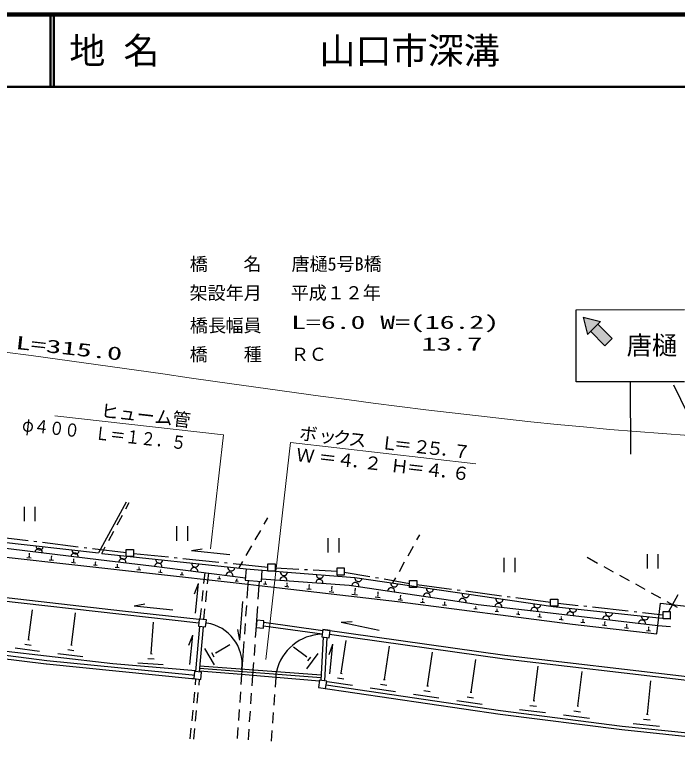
# Model space of a CAD drawing. Units: millimetres, scale not verified. Extents: x 40000 to 680000, y 20000 to 380000.
# Drawn here: x 362798 to 454628, y 278945 to 380000 of the extents above; entities that cross this region are included whole.
import ezdxf
from ezdxf.enums import TextEntityAlignment as Align

# ---------------------------------------------------------------- set-up
doc = ezdxf.new("R2010")
doc.units = ezdxf.units.MM
doc.header["$LTSCALE"] = 1000
for name, color, linetype, lineweight in [('M-BGD', 7, 'Continuous', 25), ('M-BMK-ROW', 30, 'Continuous', 25), ('M-STR-HTXT', 7, 'Continuous', 13), ('M-STR-STR1', 1, 'Continuous', 25), ('M-STR-STRC', 7, 'Continuous', 25), ('M-TTL', 2, 'Continuous', 140), ('M-TTL-LINE', 7, 'Continuous', 50)]:
    doc.layers.add(name, color=color, linetype=linetype, lineweight=lineweight)
doc.layers.add('M-TTL-TXT', color=7, linetype='Continuous')
doc.styles.add('ＭＳ ゴシック', font='')
doc.styles.get('ＭＳ ゴシック').set_extended_font_data('MS Gothic')

msp = doc.modelspace()

# ---------------------------------------------------------------- hatches: boundary and pattern name
at = {"layer": 'M-STR-STRC'}
msp.add_hatch(color=256, dxfattribs=at).paths.add_polyline_path([(441550, 338065), (443835, 337496), (443632, 337038), (445649, 335025), (444574, 334097), (442547, 336056), (442162, 335630)])

# ---------------------------------------------------------------- linework, layer by layer
at = {"layer": 'M-BGD'}
for p, q in [((378235, 312414), (374417, 305349)), ((378206, 311470), (378686, 312364)), ((364116, 311748), (364118, 309745)), ((365618, 311750), (365620, 309747)), ((377023, 309267), (377733, 310589)), ((397846, 310230), (397344, 309356)), ((375841, 307065), (376550, 308386)), ((385249, 309046), (385251, 307043)), ((386751, 309047), (386753, 307044)), ((396846, 308488), (396100, 307187)), ((406211, 307415), (406213, 305412)), ((407713, 307416), (407715, 305413)), ((418544, 307155), (418948, 307878)), ((360375, 306967), (374417, 305349)), ((395603, 306320), (394856, 305018)), ((417323, 304973), (418056, 306282)), ((360256, 306186), (374428, 304438)), ((364843, 305069), (364863, 305320)), ((374888, 305290), (375368, 306184)), ((374888, 305290), (394869, 303137)), ((387285, 305713), (388767, 305945)), ((387285, 305713), (392613, 305158)), ((450417, 305187), (450419, 303184)), ((451919, 305188), (451921, 303185)), ((360798, 304855), (393088, 301273)), ((364493, 304738), (365104, 304679)), ((364743, 304899), (364894, 304879)), ((364823, 305069), (364863, 305069)), ((367588, 304401), (368169, 304332)), ((367828, 304552), (367978, 304532)), ((367898, 304722), (367938, 304712)), ((367918, 304722), (367948, 304932)), ((370893, 304204), (371033, 304194)), ((370963, 304365), (371003, 304365)), ((370983, 304365), (371003, 304555)), ((374018, 304017), (374038, 304187)), ((374428, 304438), (381789, 303564)), ((430598, 304686), (430601, 302683)), ((432101, 304687), (432103, 302684)), ((442125, 304747), (443555, 303956)), ((370663, 304064), (371224, 303994)), ((373708, 303716), (374258, 303657)), ((373938, 303867), (374068, 303847)), ((374008, 304017), (374038, 304017)), ((376742, 303389), (377273, 303329)), ((376962, 303519), (377093, 303510)), ((377032, 303670), (377062, 303670)), ((377042, 303670), (377062, 303810)), ((379967, 303182), (380097, 303172)), ((380037, 303332), (380067, 303322)), ((380047, 303332), (380057, 303442)), ((381789, 303564), (394770, 301925)), ((394359, 304151), (393857, 303276)), ((416103, 302791), (416835, 304100)), ((444430, 303472), (445742, 302746)), ((379757, 303052), (380268, 302992)), ((382752, 302714), (383242, 302665)), ((382962, 302845), (383082, 302835)), ((383022, 302985), (383052, 302985)), ((383032, 302985), (383042, 303075)), ((385736, 302387), (386207, 302337)), ((385926, 302507), (386047, 302497)), ((385986, 302647), (386016, 302647)), ((386006, 302647), (386006, 302707)), ((389036, 301141), (389191, 302621)), ((389537, 301081), (389692, 302561)), ((394869, 303137), (394750, 301575)), ((394869, 303137), (397092, 302969)), ((396983, 301397), (397112, 302959)), ((397112, 302959), (409952, 301951)), ((446617, 302262), (447930, 301536)), ((390914, 301811), (391365, 301762)), ((391094, 301921), (391215, 301912)), ((391154, 302052), (391184, 302052)), ((391174, 302052), (391174, 302072)), ((393088, 301273), (395111, 301034)), ((393338, 301493), (393789, 301444)), ((393518, 301613), (393628, 301604)), ((393578, 301744), (393608, 301734)), ((393588, 301744), (393598, 301764)), ((394740, 301575), (396983, 301397)), ((395141, 301545), (395111, 301034)), ((396694, 300856), (396733, 301416)), ((397023, 301757), (409171, 300888)), ((397474, 301207), (397584, 301197)), ((397534, 301347), (397564, 301337)), ((397544, 301337), (397554, 301417)), ((400549, 301030), (400569, 301200)), ((409952, 301951), (421600, 300220)), ((415210, 301195), (415615, 301918)), ((387742, 299695), (388281, 301097)), ((387845, 297011), (388281, 301097)), ((388776, 298655), (388932, 300146)), ((395111, 301034), (394976, 299075)), ((395111, 301034), (396694, 300856)), ((396560, 298936), (396694, 300856)), ((396694, 300856), (415843, 298622)), ((397274, 301087), (397745, 301027)), ((400239, 300739), (400780, 300670)), ((400459, 300880), (400599, 300860)), ((400529, 301030), (400569, 301030)), ((403273, 300382), (403884, 300312)), ((403524, 300532), (403674, 300522)), ((403604, 300712), (403634, 300712)), ((403624, 300712), (403653, 300983)), ((406649, 300195), (406819, 300175)), ((406738, 300385), (406779, 300385)), ((406759, 300385), (406808, 300756)), ((409171, 300888), (423514, 298740)), ((409963, 300038), (410013, 300459)), ((421600, 300220), (437395, 297913)), ((448805, 301052), (450118, 300326)), ((357309, 299163), (377670, 296851)), ((357378, 299664), (377730, 297351)), ((389276, 298595), (389433, 300087)), ((406378, 300014), (407049, 299935)), ((409543, 299647), (410284, 299558)), ((409844, 299828), (410034, 299808)), ((409943, 300038), (409994, 300038)), ((412758, 299270), (413439, 299190)), ((413039, 299440), (413209, 299420)), ((413128, 299641), (413169, 299631)), ((413148, 299631), (413188, 299981)), ((416263, 299233), (416293, 299233)), ((416273, 299233), (416313, 299504)), ((450993, 299842), (452305, 299115)), ((379371, 298044), (380853, 298286)), ((394017, 293262), (394433, 298610)), ((415843, 298622), (440102, 295492)), ((415923, 298892), (416544, 298823)), ((416173, 299053), (416334, 299033)), ((419028, 298535), (419609, 298466)), ((419268, 298675), (419408, 298666)), ((419338, 298846), (419378, 298836)), ((419358, 298846), (419378, 299046)), ((422083, 298168), (422614, 298108)), ((422303, 298308), (422433, 298288)), ((422373, 298458), (422403, 298458)), ((422383, 298458), (422403, 298589)), ((423514, 298740), (427030, 298193)), ((427030, 298193), (437026, 297031)), ((451790, 294132), (452286, 298399)), ((452286, 298399), (458896, 297624)), ((453180, 298631), (454610, 297840)), ((364745, 293322), (365272, 297489)), ((377730, 297351), (388366, 296170)), ((379371, 298044), (384710, 297489)), ((388517, 296181), (388671, 297660)), ((389017, 296121), (389172, 297601)), ((394908, 298077), (394805, 296581)), ((396358, 296018), (396491, 297938)), ((426430, 297651), (426890, 297592)), ((426620, 297762), (426740, 297752)), ((426680, 297892), (426710, 297892)), ((426700, 297892), (426700, 297932)), ((429374, 297274), (429835, 297214)), ((429564, 297394), (429685, 297374)), ((429624, 297524), (429654, 297524)), ((429644, 297524), (429644, 297584)), ((432589, 297157), (432619, 297157)), ((432599, 297157), (432609, 297237)), ((437395, 297913), (452048, 296376)), ((370684, 292587), (371251, 297034)), ((377670, 296851), (388317, 295670)), ((388366, 296190), (388267, 295199)), ((389368, 296091), (388366, 296190)), ((432319, 296906), (432800, 296837)), ((432519, 297027), (432639, 297007)), ((435294, 296529), (435784, 296459)), ((435494, 296649), (435614, 296639)), ((435554, 296789), (435594, 296789)), ((435574, 296789), (435584, 296890)), ((437026, 297031), (451929, 295284)), ((438268, 296151), (438779, 296082)), ((438478, 296282), (438609, 296262)), ((438548, 296422), (438578, 296422)), ((438558, 296422), (438578, 296542)), ((441563, 296054), (441583, 296195)), ((452048, 296376), (453715, 296228)), ((381732, 291397), (382038, 295753)), ((388437, 295179), (387883, 288909)), ((388267, 295199), (389259, 295090)), ((388938, 295129), (388384, 288860)), ((389259, 295090), (389368, 296091)), ((389448, 295641), (389318, 295661)), ((394736, 295583), (394633, 294087)), ((396259, 294636), (396358, 296018)), ((396348, 296018), (396279, 295017)), ((397349, 295949), (396348, 296018)), ((397280, 294948), (397349, 295949)), ((405433, 294075), (397300, 295218)), ((405503, 294566), (397330, 295719)), ((408045, 295740), (409547, 295831)), ((408045, 295740), (413304, 294654)), ((440102, 295492), (451790, 294132)), ((441263, 295774), (441784, 295704)), ((441473, 295904), (441613, 295884)), ((441543, 296054), (441583, 296044)), ((444268, 295386), (444808, 295317)), ((444488, 295527), (444628, 295507)), ((444568, 295677), (444598, 295677)), ((444578, 295677), (444598, 295837)), ((447523, 295149), (447663, 295129)), ((447592, 295309), (447633, 295299)), ((447613, 295299), (447632, 295480)), ((450657, 294922), (450687, 295132)), ((451929, 295284), (453650, 295146)), ((394017, 293262), (393746, 294744)), ((396189, 293638), (396259, 294636)), ((396279, 295017), (397280, 294948)), ((405522, 294726), (405383, 293734)), ((405522, 294726), (430722, 291176)), ((406514, 294587), (405522, 294726)), ((406375, 293595), (406514, 294587)), ((406444, 294086), (430653, 290686)), ((447292, 295009), (447843, 294939)), ((450327, 294621), (450898, 294552)), ((450567, 294762), (450708, 294752)), ((450637, 294932), (450677, 294922)), ((364635, 293332), (364845, 293312)), ((386958, 292554), (387497, 293956)), ((387061, 289870), (387497, 293956)), ((394565, 293089), (394430, 291129)), ((405564, 293704), (405249, 287675)), ((405383, 293734), (406375, 293595)), ((406064, 293635), (405750, 287606)), ((408062, 288680), (408729, 293197)), ((348833, 292214), (367192, 289960)), ((348903, 292715), (367252, 290461)), ((354291, 292561), (376405, 290029)), ((362864, 292179), (366269, 291742)), ((364235, 292691), (365086, 292582)), ((370574, 292597), (370795, 292567)), ((389122, 292125), (390436, 289853)), ((390694, 291516), (392626, 292640)), ((396014, 291144), (396119, 292640)), ((403223, 290968), (401429, 292308)), ((406367, 291282), (406907, 292684)), ((406470, 288598), (406907, 292684)), ((414032, 287804), (414718, 292442)), ((368773, 291424), (372238, 290977)), ((370164, 291946), (371026, 291837)), ((381621, 291407), (381842, 291387)), ((390073, 291535), (390395, 290965)), ((390644, 291586), (390735, 291446)), ((394430, 291129), (394302, 289267)), ((403275, 289276), (404855, 291390)), ((420021, 286929), (420718, 291587)), ((430712, 291176), (455972, 288238)), ((367252, 290461), (387413, 288438)), ((376405, 290029), (387893, 289060)), ((379890, 290123), (383386, 289876)), ((381252, 290725), (382123, 290666)), ((395874, 289148), (395944, 290146)), ((403173, 290898), (403273, 291028)), ((403444, 290387), (403844, 290919)), ((426031, 286054), (426697, 290561)), ((430653, 290686), (455912, 287737)), ((367202, 289960), (387363, 287938)), ((388394, 289020), (388398, 289020)), ((388398, 289020), (394253, 288529)), ((388423, 289381), (405269, 288106)), ((388453, 289701), (405289, 288447)), ((394302, 289267), (394282, 288936)), ((395845, 288817), (395874, 289148)), ((434745, 284881), (435351, 289659)), ((387413, 288438), (387663, 288409)), ((387713, 288929), (387624, 287928)), ((388714, 288830), (387713, 288929)), ((388615, 287829), (388714, 288830)), ((394282, 288936), (394253, 288529)), ((394253, 288529), (394253, 288525)), ((395711, 286923), (395815, 288397)), ((395815, 288397), (395845, 288817)), ((399024, 288129), (399056, 288576)), ((399024, 288129), (405037, 287625)), ((399056, 288576), (399079, 288909)), ((399079, 288909), (399079, 288911)), ((407532, 288048), (408394, 287919)), ((407962, 288700), (408172, 288660)), ((440834, 284116), (441440, 288914)), ((387363, 287938), (387624, 287928)), ((387624, 287928), (388615, 287829)), ((387884, 287908), (387803, 287054)), ((388385, 287858), (388303, 287004)), ((405049, 287705), (404900, 286714)), ((405037, 287625), (405039, 287625)), ((406041, 287556), (405049, 287705)), ((405891, 286564), (406041, 287556)), ((405961, 287065), (430119, 283495)), ((406121, 287546), (409596, 287029)), ((413492, 287173), (414373, 287044)), ((413922, 287824), (414142, 287795)), ((450469, 282985), (450945, 287602)), ((387709, 286058), (387567, 284565)), ((388208, 286008), (388066, 284515)), ((404900, 286714), (430050, 283004)), ((404900, 286714), (405891, 286564)), ((412080, 286671), (415576, 286154)), ((419481, 286288), (420363, 286159)), ((419911, 286949), (420131, 286919)), ((425921, 286064), (426141, 286034)), ((395536, 284429), (395641, 285925)), ((418060, 285786), (421575, 285269)), ((425491, 285413), (426372, 285283)), ((424059, 284901), (427595, 284373)), ((434204, 284220), (435106, 284101)), ((434634, 284891), (434855, 284861)), ((440724, 284136), (440944, 284107)), ((387473, 283569), (387332, 282076)), ((387970, 283520), (387828, 282026)), ((395361, 281935), (395466, 283431)), ((430060, 283004), (446926, 280858)), ((430119, 283495), (446986, 281359)), ((432773, 283668), (436359, 283221)), ((440294, 283455), (441195, 283346)), ((450359, 282995), (450579, 282975)), ((438853, 282903), (442458, 282446)), ((449939, 282303), (450851, 282204)), ((387237, 281081), (387096, 279587)), ((387733, 281031), (387590, 279538)), ((395186, 279441), (395291, 280938)), ((446986, 281359), (456090, 280407)), ((448488, 281711), (452143, 281334)), ((446936, 280858), (456060, 279906))]:
    msp.add_line(p, q, dxfattribs=at)
for centre, radius, start, end in [((366264, 306282), 501, 173.42803, 353.42803), ((366135, 305461), 501, 352.96502, 172.96502), ((371113, 304845), 501, 352.96502, 172.96502), ((371242, 305717), 501, 173.42803, 353.42803), ((377723, 304041), 501, 354.15628, 172.21494), ((377872, 304972), 501, 173.84344, 353.84344), ((382850, 304437), 501, 173.84344, 353.84344), ((382701, 303445), 501, 353.17606, 172.50397), ((387669, 302819), 501, 352.66665, 173.01337), ((387838, 303901), 501, 173.84344, 353.84344), ((392815, 303365), 501, 173.84344, 353.84344), ((392566, 302193), 501, 353.66095, 172.01908), ((400107, 302722), 501, 175.49672, 355.49672), ((405104, 302336), 501, 175.49672, 355.49672), ((400028, 301540), 501, 355.919, 175.919), ((405015, 301185), 501, 355.919, 175.919), ((410003, 300759), 501, 351.49213, 171.49213), ((410442, 301881), 501, 171.56214, 351.56214), ((415400, 301145), 501, 171.56214, 351.56214), ((414961, 300023), 501, 351.49213, 171.49213), ((420348, 300409), 501, 171.56214, 351.56214), ((419909, 299277), 501, 351.49213, 171.49213), ((425306, 299683), 501, 171.69423, 351.69423), ((424856, 298531), 501, 351.09482, 171.09482), ((429824, 297865), 501, 353.3941, 173.3941), ((429983, 298977), 501, 169.3577, 354.03077), ((435212, 298231), 501, 171.69423, 351.69423), ((434792, 297289), 501, 353.3941, 173.3941), ((439770, 296714), 501, 353.31251, 173.31251), ((440179, 297625), 501, 173.97893, 353.97893), ((445167, 297100), 501, 173.97893, 353.97893), ((444748, 296128), 501, 353.31251, 173.31251), ((450145, 296574), 501, 173.97893, 353.97893), ((388513, 289892), 5818, 353.84212, 80.76922), ((449715, 295542), 501, 353.31251, 173.31251), ((405560, 287445), 6640, 91.4547, 167.32445)]:
    msp.add_arc(centre, radius, start, end, dxfattribs=at)
at = {"layer": 'M-BMK-ROW'}
for p, q in [((360024, 307658), (364682, 307083)), ((365476, 306984), (365873, 306935)), ((366667, 306837), (371629, 306224)), ((372423, 306126), (372820, 306077)), ((373614, 305979), (378272, 305403)), ((378272, 305844), (379273, 305845)), ((378273, 304843), (378272, 305844)), ((379273, 305845), (379274, 304844)), ((379274, 305294), (384111, 304803)), ((379274, 304844), (378273, 304843)), ((384907, 304722), (385305, 304681)), ((386101, 304600), (391075, 304095)), ((391871, 304014), (392269, 303973)), ((393065, 303892), (397903, 303401)), ((397902, 303841), (398904, 303842)), ((397903, 302840), (397902, 303841)), ((398904, 303842), (398905, 302841)), ((398904, 303311), (402187, 303123)), ((407467, 303290), (408468, 303291)), ((407468, 302289), (407467, 303290)), ((408468, 303291), (408469, 302290)), ((398905, 302841), (397903, 302840)), ((402986, 303077), (403385, 303054)), ((404184, 303008), (407467, 302819)), ((408469, 302290), (407468, 302289)), ((408469, 302700), (412011, 302089)), ((412799, 301953), (413193, 301885)), ((413981, 301749), (417523, 301137)), ((417523, 301548), (418524, 301549)), ((417524, 300546), (417523, 301548)), ((418524, 301549), (418525, 300547)), ((418525, 300547), (417524, 300546)), ((418525, 300978), (423323, 300342)), ((424117, 300237), (424513, 300184)), ((425306, 300079), (430263, 299422)), ((431056, 299317), (431452, 299265)), ((432245, 299159), (437044, 298523)), ((453419, 297218), (454724, 299612)), ((437044, 298964), (438045, 298965)), ((437045, 297963), (437044, 298964)), ((438045, 298965), (438046, 297964)), ((438046, 298404), (440870, 298089)), ((438046, 297964), (437045, 297963)), ((441665, 298001), (442062, 297956)), ((442857, 297868), (447827, 297313)), ((448622, 297225), (449019, 297180)), ((452638, 297217), (453639, 297218)), ((452639, 296216), (452638, 297217)), ((453639, 297218), (453640, 296217)), ((449814, 297092), (452638, 296777)), ((453640, 296217), (452639, 296216))]:
    msp.add_line(p, q, dxfattribs=at)
at = {"layer": 'M-STR-HTXT'}
for p, q in [((368369, 324381), (391725, 321721)), ((391725, 321721), (389929, 305916)), ((401040, 320659), (397605, 290562)), ((401040, 320659), (426700, 317730))]:
    msp.add_line(p, q, dxfattribs=at)
msp.add_open_spline([(249978, 344750), (285943, 341580), (321908, 338411), (357815, 333697), (396695, 328593), (435507, 321678), (474491, 320853), (502897, 320252), (531395, 322885), (559894, 325517)], degree=3, knots=[0, 0, 0, 0, 1, 1, 1, 2, 2, 2, 3, 3, 3, 3], dxfattribs=at)
at = {"layer": 'M-STR-STR1'}
for p, q in [((394253, 288525), (394156, 287118)), ((394253, 288529), (395815, 288398)), ((395815, 288398), (399024, 288129)), ((398926, 286733), (399024, 288129)), ((394088, 286120), (393985, 284624)), ((398750, 284239), (398856, 285736)), ((393917, 283626), (393814, 282130)), ((398575, 281745), (398680, 283242)), ((393746, 281132), (393644, 279635)), ((398399, 279252), (398505, 280748))]:
    msp.add_line(p, q, dxfattribs=at)
at = {"layer": 'M-STR-STRC'}
for p, q in [((440578, 339085), (455599, 339101)), ((440588, 329071), (440578, 339085)), ((441550, 338065), (442154, 335662)), ((441550, 338065), (443954, 337466)), ((443954, 337466), (442154, 335662)), ((445589, 335085), (443584, 337086)), ((444589, 334082), (442584, 336083)), ((444589, 334082), (445589, 335085)), ((455610, 329086), (440588, 329071)), ((448099, 329079), (448109, 319064)), ((482167, 270899), (454128, 328614))]:
    msp.add_line(p, q, dxfattribs=at)
at = {"layer": 'M-TTL'}
msp.add_line((680000, 380000), (40000, 380000), dxfattribs=at)
at = {"layer": 'M-TTL-LINE'}
for p, q in [((367750, 380000), (367750, 370000)), ((368250, 380000), (368250, 370000)), ((40000, 370000), (680000, 370000))]:
    msp.add_line(p, q, dxfattribs=at)

# ---------------------------------------------------------------- texts
at = {"layer": 'M-BGD', "style": 'ＭＳ ゴシック'}
for s, p in [('橋', (387066, 343938)), ('名', (394507, 343945)), ('唐樋5号B橋', (401166, 343952)), ('架設年月', (387040, 339932)), ('平成１２年', (401060, 339946)), ('橋', (387075, 335426)), ('長', (389618, 335428)), ('幅', (392012, 335431)), ('員', (394515, 335433)), ('橋\u3000\u3000種', (387049, 331420)), ('ＲＣ', (401069, 331434))]:
    msp.add_text(s, height=1833, rotation=0.058, dxfattribs=at).set_placement(p, align=Align.BOTTOM_LEFT)
for s, width, p in [('L=6.0 W=(16.2)', 1.65, (401116, 335854)), ('13.7', 1.7, (419139, 332859))]:
    msp.add_text(s, height=1833, rotation=0.058, dxfattribs=dict(at, width=width)).set_placement(p, align=Align.BOTTOM_LEFT)
at = {"layer": 'M-STR-HTXT', "style": 'ＭＳ ゴシック'}
for s, rotation, width, p in [('L=315.0', 353.718, 1.7, (362798, 333104)), ('φ４００\u3000Ｌ＝１２．５', 353.494, 0.85, (363713, 321717))]:
    msp.add_text(s, height=1833, rotation=rotation, dxfattribs=dict(at, width=width)).set_placement(p, align=Align.BOTTOM_LEFT)
for s, p in [('ヒューム管', (374598, 323676)), ('ボ', (402101, 320539)), ('ク', (406759, 320003)), ('ッ', (404755, 320232)), ('ス', (408912, 319755)), ('Ｌ', (413339, 319249)), ('＝', (415202, 319041)), ('２', (417816, 318743)), ('５', (419639, 318534)), ('７', (423324, 318118)), ('Ｗ', (401684, 317555)), ('＝', (404759, 317207)), ('４', (407282, 316920)), ('２', (411058, 316493)), ('Ｈ', (414744, 316066)), ('．', (421592, 318316)), ('．', (409286, 316691)), ('＝', (416978, 315818)), ('４', (419501, 315530)), ('６', (423227, 315103)), ('．', (421505, 315302))]:
    msp.add_text(s, height=1833, rotation=353.494, dxfattribs=at).set_placement(p, align=Align.BOTTOM_LEFT)
at = {"layer": 'M-STR-STRC', "style": 'ＭＳ ゴシック'}
msp.add_text('唐樋', height=2566, rotation=0.058, dxfattribs=at).set_placement((447595, 332082), align=Align.BOTTOM_LEFT)
at = {"layer": 'M-TTL-TXT', "style": 'ＭＳ ゴシック'}
for s, p in [('地 名', (370380, 375000)), ('山口市深溝', (405024, 375000))]:
    msp.add_text(s, height=3666, dxfattribs=at).set_placement(p, align=Align.MIDDLE_LEFT)

doc.saveas('drawing.dxf')
